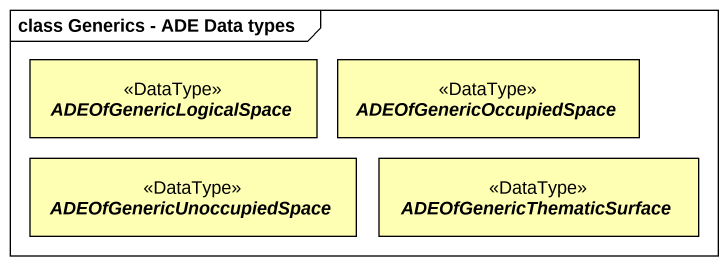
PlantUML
@startuml
mainframe class Generics - ADE Data types
hide circle
hide empty members
abstract class ADEOfGenericLogicalSpace <<DataType>> #FFFFB3
abstract class ADEOfGenericOccupiedSpace <<DataType>> #FFFFB3
abstract class ADEOfGenericUnoccupiedSpace <<DataType>> #FFFFB3
abstract class ADEOfGenericThematicSurface <<DataType>> #FFFFB3
@enduml
